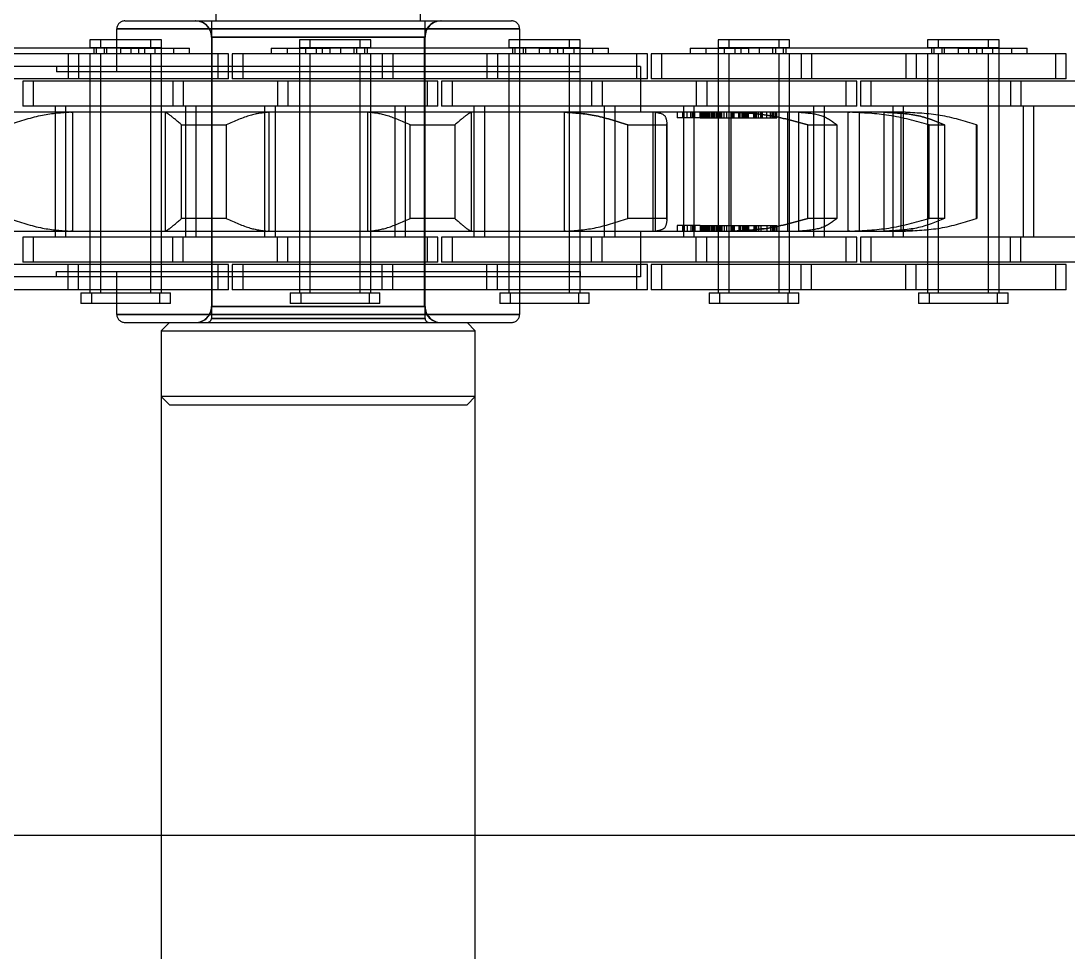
# Model space of a CAD drawing. Header units: metres. Extents: x 0 to 21025, y 0 to 14850.
# Drawn here: x 4855 to 4918.5, y 9254.1 to 9310.5 of the extents above; entities that cross this region are included whole.
import ezdxf

# ---------------------------------------------------------------- set-up
doc = ezdxf.new("R2010")
doc.units = ezdxf.units.M
doc.header["$LTSCALE"] = 25
doc.linetypes.add('HIDDEN2', pattern=[4.7625, 3.175, -1.5875])
doc.layers.add('SL4', color=4, linetype='Continuous')
doc.layers.add('ST1', color=7, linetype='HIDDEN2')

msp = doc.modelspace()

# ---------------------------------------------------------------- linework, layer by layer
at = {"layer": 'SL4'}
for p, q in [((4210.539, 9261.149), (5535.514, 9261.149)), ((4863.502, 9261.149), (4863.502, 9121.619)), ((4882.552, 9121.619), (4882.552, 9261.149))]:
    msp.add_line(p, q, dxfattribs=at)
at = {"layer": 'ST1'}
for p, q in [((4866.827, 9311.629), (4866.827, 9310.529)), ((4879.227, 9310.529), (4879.227, 9311.629)), ((4861.3, 9310.529), (4884.753, 9310.529)), ((4866.552, 9310.529), (4866.552, 9292.489)), ((4879.502, 9292.489), (4879.502, 9310.529)), ((4860.812, 9310.04), (4885.242, 9310.04)), ((4860.812, 9307.44), (4860.812, 9310.04)), ((4885.242, 9310.04), (4860.812, 9310.04)), ((4860.812, 9310.04), (4885.242, 9310.04)), ((4885.242, 9310.04), (4860.812, 9310.04)), ((4885.242, 9310.04), (4885.242, 9307.44)), ((4862.874, 9309.384), (4859.184, 9309.384)), ((4859.184, 9309.384), (4859.184, 9308.91)), ((4859.823, 9309.384), (4859.823, 9308.91)), ((4863.513, 9309.384), (4862.874, 9309.384)), ((4862.874, 9308.91), (4862.874, 9309.384)), ((4863.513, 9308.91), (4863.513, 9309.384)), ((4866.552, 9309.551), (4866.552, 9293.216)), ((4879.477, 9309.551), (4866.576, 9309.551)), ((4866.576, 9309.551), (4866.576, 9293.216)), ((4866.576, 9309.551), (4879.477, 9309.551)), ((4879.477, 9309.551), (4866.576, 9309.551)), ((4866.576, 9309.551), (4879.477, 9309.551)), ((4875.574, 9309.384), (4871.884, 9309.384)), ((4871.884, 9309.384), (4871.884, 9308.91)), ((4872.523, 9309.384), (4872.523, 9308.91)), ((4876.213, 9309.384), (4875.574, 9309.384)), ((4875.574, 9308.91), (4875.574, 9309.384)), ((4876.213, 9308.91), (4876.213, 9309.384)), ((4879.477, 9293.216), (4879.477, 9309.551)), ((4879.502, 9293.216), (4879.502, 9309.551)), ((4888.274, 9309.384), (4884.584, 9309.384)), ((4884.584, 9309.384), (4884.584, 9308.91)), ((4885.223, 9309.384), (4885.223, 9308.91)), ((4888.913, 9309.384), (4888.274, 9309.384)), ((4888.274, 9308.91), (4888.274, 9309.384)), ((4888.913, 9308.91), (4888.913, 9309.384)), ((4900.974, 9309.384), (4897.284, 9309.384)), ((4897.284, 9309.384), (4897.284, 9308.91)), ((4897.923, 9309.384), (4897.923, 9308.91)), ((4901.613, 9309.384), (4900.974, 9309.384)), ((4900.974, 9308.91), (4900.974, 9309.384)), ((4901.613, 9308.91), (4901.613, 9309.384)), ((4913.674, 9309.384), (4909.984, 9309.384)), ((4909.984, 9309.384), (4909.984, 9308.91)), ((4910.623, 9309.384), (4910.623, 9308.91)), ((4914.313, 9309.384), (4913.674, 9309.384)), ((4913.674, 9308.91), (4913.674, 9309.384)), ((4914.313, 9308.91), (4914.313, 9309.384)), ((4861.029, 9308.873), (4848.329, 9308.873)), ((4857.854, 9308.541), (4851.504, 9308.541)), ((4857.854, 9308.541), (4857.854, 9307.021)), ((4866.949, 9308.541), (4857.854, 9308.541)), ((4858.493, 9308.541), (4858.493, 9307.021)), ((4859.184, 9308.91), (4862.874, 9308.91)), ((4859.184, 9308.541), (4859.184, 9307.021)), ((4859.184, 9308.541), (4859.184, 9294.042)), ((4859.41, 9308.873), (4859.41, 9308.541)), ((4859.553, 9308.91), (4859.553, 9308.541)), ((4859.823, 9308.541), (4859.823, 9307.021)), ((4859.823, 9308.541), (4859.823, 9294.042)), ((4860.049, 9308.873), (4860.049, 9308.541)), ((4860.192, 9308.91), (4860.192, 9308.541)), ((4861.029, 9308.873), (4861.029, 9308.541)), ((4861.029, 9308.873), (4864.26, 9308.873)), ((4861.668, 9308.873), (4861.668, 9308.541)), ((4862.136, 9308.873), (4862.136, 9308.541)), ((4862.505, 9308.541), (4862.505, 9308.91)), ((4862.874, 9308.91), (4863.513, 9308.91)), ((4862.874, 9307.021), (4862.874, 9308.541)), ((4862.874, 9294.042), (4862.874, 9308.541)), ((4863.144, 9308.541), (4863.144, 9308.91)), ((4863.513, 9307.021), (4863.513, 9308.873)), ((4863.513, 9294.042), (4863.513, 9308.541)), ((4864.26, 9308.873), (4865.22, 9308.873)), ((4864.26, 9308.873), (4864.26, 9308.541)), ((4865.22, 9308.541), (4865.22, 9308.873)), ((4867.588, 9308.541), (4866.949, 9308.541)), ((4866.949, 9307.021), (4866.949, 9308.541)), ((4867.588, 9307.021), (4867.588, 9308.541)), ((4876.904, 9308.541), (4867.809, 9308.541)), ((4867.809, 9308.541), (4867.809, 9307.021)), ((4868.448, 9308.541), (4868.448, 9307.021)), ((4870.177, 9308.873), (4873.729, 9308.873)), ((4870.177, 9308.873), (4870.177, 9308.541)), ((4871.137, 9308.873), (4871.137, 9308.541)), ((4871.884, 9308.91), (4875.574, 9308.91)), ((4871.884, 9308.873), (4871.884, 9307.021)), ((4871.884, 9308.541), (4871.884, 9294.042)), ((4872.253, 9308.91), (4872.253, 9308.541)), ((4872.523, 9308.541), (4872.523, 9307.021)), ((4872.523, 9308.541), (4872.523, 9294.042)), ((4872.892, 9308.91), (4872.892, 9308.541)), ((4873.261, 9308.873), (4873.261, 9308.541)), ((4873.729, 9308.873), (4873.729, 9308.541)), ((4886.429, 9308.873), (4873.729, 9308.873)), ((4874.368, 9308.873), (4874.368, 9308.541)), ((4875.205, 9308.541), (4875.205, 9308.91)), ((4875.348, 9308.873), (4875.348, 9308.541)), ((4875.574, 9308.91), (4876.213, 9308.91)), ((4875.574, 9307.021), (4875.574, 9308.541)), ((4875.574, 9294.042), (4875.574, 9308.541)), ((4875.844, 9308.541), (4875.844, 9308.91)), ((4875.987, 9308.873), (4875.987, 9308.541)), ((4876.213, 9307.021), (4876.213, 9308.541)), ((4876.213, 9294.042), (4876.213, 9308.541)), ((4876.904, 9308.541), (4876.904, 9307.021)), ((4883.254, 9308.541), (4876.904, 9308.541)), ((4877.543, 9308.541), (4877.543, 9307.021)), ((4883.254, 9308.541), (4883.254, 9307.021)), ((4892.349, 9308.541), (4883.254, 9308.541)), ((4883.893, 9308.541), (4883.893, 9307.021)), ((4884.584, 9308.91), (4888.274, 9308.91)), ((4884.584, 9308.541), (4884.584, 9307.021)), ((4884.584, 9308.541), (4884.584, 9294.042)), ((4884.81, 9308.873), (4884.81, 9308.541)), ((4884.953, 9308.91), (4884.953, 9308.541)), ((4885.223, 9308.541), (4885.223, 9307.021)), ((4885.223, 9308.541), (4885.223, 9294.042)), ((4885.449, 9308.873), (4885.449, 9308.541)), ((4885.592, 9308.91), (4885.592, 9308.541)), ((4886.429, 9308.873), (4886.429, 9308.541)), ((4886.429, 9308.873), (4889.66, 9308.873)), ((4887.068, 9308.873), (4887.068, 9308.541)), ((4887.536, 9308.873), (4887.536, 9308.541)), ((4887.905, 9308.541), (4887.905, 9308.91)), ((4888.274, 9308.91), (4888.913, 9308.91)), ((4888.274, 9307.021), (4888.274, 9308.541)), ((4888.274, 9294.042), (4888.274, 9308.541)), ((4888.544, 9308.541), (4888.544, 9308.91)), ((4888.913, 9307.021), (4888.913, 9308.873)), ((4888.913, 9294.042), (4888.913, 9308.541)), ((4889.66, 9308.873), (4890.62, 9308.873)), ((4889.66, 9308.873), (4889.66, 9308.541)), ((4890.62, 9308.541), (4890.62, 9308.873)), ((4892.988, 9308.541), (4892.349, 9308.541)), ((4892.349, 9307.021), (4892.349, 9308.541)), ((4892.988, 9307.021), (4892.988, 9308.541)), ((4902.304, 9308.541), (4893.209, 9308.541)), ((4893.209, 9308.541), (4893.209, 9307.021)), ((4893.848, 9308.541), (4893.848, 9307.021)), ((4895.577, 9308.873), (4899.129, 9308.873)), ((4895.577, 9308.873), (4895.577, 9308.541)), ((4896.537, 9308.873), (4896.537, 9308.541)), ((4897.284, 9308.91), (4900.974, 9308.91)), ((4897.284, 9308.873), (4897.284, 9307.021)), ((4897.284, 9308.541), (4897.284, 9294.042)), ((4897.653, 9308.91), (4897.653, 9308.541)), ((4897.923, 9308.541), (4897.923, 9307.021)), ((4897.923, 9308.541), (4897.923, 9294.042)), ((4898.292, 9308.91), (4898.292, 9308.541)), ((4898.661, 9308.873), (4898.661, 9308.541)), ((4899.129, 9308.873), (4899.129, 9308.541)), ((4911.829, 9308.873), (4899.129, 9308.873)), ((4899.768, 9308.873), (4899.768, 9308.541)), ((4900.605, 9308.541), (4900.605, 9308.91)), ((4900.748, 9308.873), (4900.748, 9308.541)), ((4900.974, 9308.91), (4901.613, 9308.91)), ((4900.974, 9307.021), (4900.974, 9308.541)), ((4900.974, 9294.042), (4900.974, 9308.541)), ((4901.244, 9308.541), (4901.244, 9308.91)), ((4901.387, 9308.873), (4901.387, 9308.541)), ((4901.613, 9307.021), (4901.613, 9308.541)), ((4901.613, 9294.042), (4901.613, 9308.541)), ((4902.304, 9308.541), (4902.304, 9307.021)), ((4908.654, 9308.541), (4902.304, 9308.541)), ((4902.943, 9308.541), (4902.943, 9307.021)), ((4908.654, 9308.541), (4908.654, 9307.021)), ((4917.749, 9308.541), (4908.654, 9308.541)), ((4909.293, 9308.541), (4909.293, 9307.021)), ((4909.984, 9308.91), (4913.674, 9308.91)), ((4909.984, 9308.541), (4909.984, 9307.021)), ((4909.984, 9308.541), (4909.984, 9294.042)), ((4910.21, 9308.873), (4910.21, 9308.541)), ((4910.353, 9308.91), (4910.353, 9308.541)), ((4910.623, 9308.541), (4910.623, 9307.021)), ((4910.623, 9308.541), (4910.623, 9294.042)), ((4910.849, 9308.873), (4910.849, 9308.541)), ((4910.992, 9308.91), (4910.992, 9308.541)), ((4911.829, 9308.873), (4911.829, 9308.541)), ((4911.829, 9308.873), (4915.06, 9308.873)), ((4912.468, 9308.873), (4912.468, 9308.541)), ((4912.936, 9308.873), (4912.936, 9308.541)), ((4913.305, 9308.541), (4913.305, 9308.91)), ((4913.674, 9308.91), (4914.313, 9308.91)), ((4913.674, 9307.021), (4913.674, 9308.541)), ((4913.674, 9294.042), (4913.674, 9308.541)), ((4913.944, 9308.541), (4913.944, 9308.91)), ((4914.313, 9307.021), (4914.313, 9308.873)), ((4914.313, 9294.042), (4914.313, 9308.541)), ((4915.06, 9308.873), (4916.02, 9308.873)), ((4915.06, 9308.873), (4915.06, 9308.541)), ((4916.02, 9308.541), (4916.02, 9308.873)), ((4918.388, 9308.541), (4917.749, 9308.541)), ((4917.749, 9307.021), (4917.749, 9308.541)), ((4918.388, 9307.021), (4918.388, 9308.541)), ((4892.571, 9307.759), (4853.483, 9307.759)), ((4857.147, 9307.759), (4857.147, 9307.44)), ((4888.906, 9307.44), (4857.147, 9307.44)), ((4888.906, 9307.44), (4888.906, 9307.759)), ((4892.571, 9307.759), (4892.571, 9304.989)), ((4857.854, 9307.021), (4851.504, 9307.021)), ((4864.204, 9306.869), (4855.109, 9306.869)), ((4855.109, 9306.869), (4855.109, 9305.349)), ((4855.748, 9306.869), (4855.748, 9305.349)), ((4866.949, 9307.021), (4857.854, 9307.021)), ((4859.184, 9306.869), (4859.184, 9305.349)), ((4859.823, 9306.869), (4859.823, 9305.349)), ((4862.874, 9305.349), (4862.874, 9306.869)), ((4863.513, 9305.349), (4863.513, 9306.869)), ((4864.204, 9306.869), (4864.204, 9305.349)), ((4870.554, 9306.869), (4864.204, 9306.869)), ((4864.843, 9306.869), (4864.843, 9305.349)), ((4867.588, 9307.021), (4866.949, 9307.021)), ((4876.904, 9307.021), (4867.809, 9307.021)), ((4870.554, 9306.869), (4870.554, 9305.349)), ((4879.649, 9306.869), (4870.554, 9306.869)), ((4871.193, 9306.869), (4871.193, 9305.349)), ((4871.884, 9306.869), (4871.884, 9305.349)), ((4872.523, 9306.869), (4872.523, 9305.349)), ((4875.574, 9305.349), (4875.574, 9306.869)), ((4876.213, 9305.349), (4876.213, 9306.869)), ((4883.254, 9307.021), (4876.904, 9307.021)), ((4880.288, 9306.869), (4879.649, 9306.869)), ((4879.649, 9305.349), (4879.649, 9306.869)), ((4880.288, 9305.349), (4880.288, 9306.869)), ((4889.604, 9306.869), (4880.509, 9306.869)), ((4880.509, 9306.869), (4880.509, 9305.349)), ((4881.148, 9306.869), (4881.148, 9305.349)), ((4892.349, 9307.021), (4883.254, 9307.021)), ((4884.584, 9306.869), (4884.584, 9305.349)), ((4885.223, 9306.869), (4885.223, 9305.349)), ((4888.274, 9305.349), (4888.274, 9306.869)), ((4888.913, 9305.349), (4888.913, 9306.869)), ((4889.604, 9306.869), (4889.604, 9305.349)), ((4895.954, 9306.869), (4889.604, 9306.869)), ((4890.243, 9306.869), (4890.243, 9305.349)), ((4892.988, 9307.021), (4892.349, 9307.021)), ((4902.304, 9307.021), (4893.209, 9307.021)), ((4895.954, 9306.869), (4895.954, 9305.349)), ((4905.049, 9306.869), (4895.954, 9306.869)), ((4896.593, 9306.869), (4896.593, 9305.349)), ((4897.284, 9306.869), (4897.284, 9305.349)), ((4897.923, 9306.869), (4897.923, 9305.349)), ((4900.974, 9305.349), (4900.974, 9306.869)), ((4901.613, 9305.349), (4901.613, 9306.869)), ((4908.654, 9307.021), (4902.304, 9307.021)), ((4905.688, 9306.869), (4905.049, 9306.869)), ((4905.049, 9305.349), (4905.049, 9306.869)), ((4905.688, 9305.349), (4905.688, 9306.869)), ((4915.004, 9306.869), (4905.909, 9306.869)), ((4905.909, 9306.869), (4905.909, 9305.349)), ((4906.548, 9306.869), (4906.548, 9305.349)), ((4917.749, 9307.021), (4908.654, 9307.021)), ((4909.984, 9306.869), (4909.984, 9305.349)), ((4910.623, 9306.869), (4910.623, 9305.349)), ((4913.674, 9305.349), (4913.674, 9306.869)), ((4914.313, 9305.349), (4914.313, 9306.869)), ((4915.004, 9306.869), (4915.004, 9305.349)), ((4921.354, 9306.869), (4915.004, 9306.869)), ((4915.643, 9306.869), (4915.643, 9305.349)), ((4918.388, 9307.021), (4917.749, 9307.021)), ((4864.204, 9305.349), (4855.109, 9305.349)), ((4857.069, 9305.349), (4857.069, 9297.419)), ((4857.708, 9305.349), (4857.708, 9297.419)), ((4859.184, 9305.349), (4859.184, 9297.419)), ((4859.823, 9305.349), (4859.823, 9297.419)), ((4862.874, 9297.419), (4862.874, 9305.349)), ((4863.513, 9297.419), (4863.513, 9305.349)), ((4870.554, 9305.349), (4864.204, 9305.349)), ((4864.989, 9297.419), (4864.989, 9305.349)), ((4865.628, 9297.419), (4865.628, 9305.349)), ((4869.769, 9305.349), (4869.769, 9297.419)), ((4870.408, 9305.349), (4870.408, 9297.419)), ((4879.649, 9305.349), (4870.554, 9305.349)), ((4871.884, 9305.349), (4871.884, 9297.419)), ((4872.523, 9305.349), (4872.523, 9297.419)), ((4875.574, 9297.419), (4875.574, 9305.349)), ((4876.213, 9297.419), (4876.213, 9305.349)), ((4877.689, 9297.419), (4877.689, 9305.349)), ((4878.328, 9297.419), (4878.328, 9305.349)), ((4880.288, 9305.349), (4879.649, 9305.349)), ((4889.604, 9305.349), (4880.509, 9305.349)), ((4882.469, 9305.349), (4882.469, 9297.419)), ((4883.108, 9305.349), (4883.108, 9297.419)), ((4884.584, 9305.349), (4884.584, 9297.419)), ((4885.223, 9305.349), (4885.223, 9297.419)), ((4888.274, 9297.419), (4888.274, 9305.349)), ((4888.913, 9297.419), (4888.913, 9305.349)), ((4895.954, 9305.349), (4889.604, 9305.349)), ((4890.389, 9297.419), (4890.389, 9305.349)), ((4891.028, 9297.419), (4891.028, 9305.349)), ((4895.169, 9305.349), (4895.169, 9297.419)), ((4895.808, 9305.349), (4895.808, 9297.419)), ((4905.049, 9305.349), (4895.954, 9305.349)), ((4897.284, 9305.349), (4897.284, 9297.419)), ((4897.923, 9305.349), (4897.923, 9297.419)), ((4900.974, 9297.419), (4900.974, 9305.349)), ((4901.613, 9297.419), (4901.613, 9305.349)), ((4903.089, 9297.419), (4903.089, 9305.349)), ((4903.728, 9297.419), (4903.728, 9305.349)), ((4905.688, 9305.349), (4905.049, 9305.349)), ((4915.004, 9305.349), (4905.909, 9305.349)), ((4907.869, 9305.349), (4907.869, 9297.419)), ((4908.508, 9305.349), (4908.508, 9297.419)), ((4909.984, 9305.349), (4909.984, 9297.419)), ((4910.623, 9305.349), (4910.623, 9297.419)), ((4913.674, 9297.419), (4913.674, 9305.349)), ((4914.313, 9297.419), (4914.313, 9305.349)), ((4921.354, 9305.349), (4915.004, 9305.349)), ((4915.789, 9297.419), (4915.789, 9305.349)), ((4916.428, 9297.419), (4916.428, 9305.349)), ((4858.034, 9304.989), (4852.553, 9304.989)), ((4858.122, 9304.989), (4858.034, 9304.989)), ((4858.034, 9304.989), (4858.122, 9304.989)), ((4858.122, 9304.989), (4858.122, 9297.779)), ((4863.745, 9304.989), (4858.122, 9304.989)), ((4863.745, 9304.989), (4863.745, 9297.779)), ((4863.751, 9304.989), (4863.745, 9304.989)), ((4863.745, 9304.989), (4863.751, 9304.989)), ((4869.985, 9304.989), (4863.751, 9304.989)), ((4870.035, 9304.989), (4869.985, 9304.989)), ((4869.985, 9304.989), (4870.035, 9304.989)), ((4870.035, 9304.989), (4870.035, 9297.779)), ((4876.018, 9304.989), (4870.035, 9304.989)), ((4876.018, 9304.989), (4876.018, 9297.779)), ((4876.069, 9304.989), (4876.018, 9304.989)), ((4876.018, 9304.989), (4876.069, 9304.989)), ((4876.069, 9304.989), (4876.018, 9304.989)), ((4882.302, 9304.989), (4876.069, 9304.989)), ((4882.308, 9304.989), (4882.302, 9304.989)), ((4882.302, 9304.989), (4882.308, 9304.989)), ((4882.308, 9304.989), (4882.302, 9304.989)), ((4882.308, 9304.989), (4882.308, 9297.779)), ((4887.931, 9304.989), (4882.308, 9304.989)), ((4887.931, 9304.989), (4887.931, 9297.779)), ((4888.019, 9304.989), (4887.931, 9304.989)), ((4887.931, 9304.989), (4888.019, 9304.989)), ((4888.019, 9304.989), (4887.931, 9304.989)), ((4893.501, 9304.989), (4888.019, 9304.989)), ((4893.312, 9304.989), (4893.312, 9297.779)), ((4893.462, 9304.989), (4893.462, 9297.779)), ((4898.046, 9304.989), (4893.501, 9304.989)), ((4894.788, 9304.989), (4894.788, 9304.654)), ((4895.627, 9304.654), (4894.788, 9304.654)), ((4895.123, 9304.989), (4895.123, 9304.654)), ((4895.225, 9304.654), (4895.225, 9304.989)), ((4895.396, 9304.654), (4895.396, 9304.989)), ((4895.627, 9304.654), (4895.627, 9304.989)), ((4895.78, 9304.654), (4895.627, 9304.654)), ((4895.731, 9304.654), (4895.731, 9304.989)), ((4895.78, 9304.654), (4895.78, 9304.989)), ((4896.194, 9304.654), (4895.78, 9304.654)), ((4895.872, 9304.654), (4895.872, 9304.989)), ((4896.194, 9304.654), (4896.194, 9304.989)), ((4896.194, 9304.654), (4898.624, 9304.654)), ((4896.253, 9304.989), (4896.253, 9304.654)), ((4896.254, 9304.654), (4896.254, 9304.989)), ((4896.305, 9304.654), (4896.305, 9304.989)), ((4896.318, 9304.654), (4896.318, 9304.989)), ((4896.319, 9304.654), (4896.319, 9304.989)), ((4896.376, 9304.654), (4896.376, 9304.989)), ((4896.452, 9304.654), (4896.452, 9304.989)), ((4896.461, 9304.654), (4896.461, 9304.989)), ((4896.492, 9304.654), (4896.492, 9304.989)), ((4896.566, 9304.989), (4896.566, 9304.654)), ((4896.569, 9304.654), (4896.569, 9304.989)), ((4896.577, 9304.654), (4896.577, 9304.989)), ((4896.59, 9304.654), (4896.59, 9304.989)), ((4896.683, 9304.654), (4896.683, 9304.989)), ((4896.703, 9304.654), (4896.703, 9304.989)), ((4896.71, 9304.654), (4896.71, 9304.989)), ((4896.779, 9304.654), (4896.779, 9304.989)), ((4896.872, 9304.654), (4896.872, 9304.989)), ((4896.956, 9304.654), (4896.956, 9304.989)), ((4897.036, 9304.654), (4897.036, 9304.989)), ((4897.084, 9304.654), (4897.084, 9304.989)), ((4897.188, 9304.654), (4897.188, 9304.989)), ((4897.22, 9304.654), (4897.22, 9304.989)), ((4897.223, 9304.654), (4897.223, 9304.989)), ((4897.256, 9304.654), (4897.256, 9304.989)), ((4897.295, 9304.654), (4897.295, 9304.989)), ((4897.329, 9304.654), (4897.329, 9304.989)), ((4897.332, 9304.654), (4897.332, 9304.989)), ((4897.358, 9304.654), (4897.358, 9304.989)), ((4897.362, 9304.654), (4897.362, 9304.989)), ((4897.45, 9304.654), (4897.45, 9304.989)), ((4897.463, 9304.654), (4897.463, 9304.989)), ((4897.48, 9304.654), (4897.48, 9304.989)), ((4897.499, 9304.654), (4897.499, 9304.989)), ((4897.507, 9304.654), (4897.507, 9304.989)), ((4897.64, 9304.654), (4897.64, 9304.989)), ((4897.8, 9304.654), (4897.8, 9304.989)), ((4898.046, 9304.989), (4898.046, 9297.779)), ((4898.161, 9304.989), (4898.046, 9304.989)), ((4898.046, 9304.989), (4898.161, 9304.989)), ((4898.046, 9304.989), (4898.161, 9304.989)), ((4898.161, 9304.989), (4898.046, 9304.989)), ((4898.134, 9304.654), (4898.134, 9304.989)), ((4902.23, 9304.989), (4898.161, 9304.989)), ((4898.183, 9304.654), (4898.183, 9304.989)), ((4898.244, 9304.654), (4898.244, 9304.989)), ((4898.543, 9304.654), (4898.543, 9304.989)), ((4898.584, 9304.654), (4898.584, 9304.989)), ((4898.605, 9304.654), (4898.605, 9304.989)), ((4898.624, 9304.654), (4898.624, 9304.989)), ((4898.624, 9304.654), (4899.014, 9304.654)), ((4898.733, 9304.654), (4898.733, 9304.989)), ((4898.779, 9304.654), (4898.779, 9304.989)), ((4898.86, 9304.654), (4898.86, 9304.989)), ((4898.914, 9304.654), (4898.914, 9304.989)), ((4898.968, 9304.654), (4898.968, 9304.989)), ((4898.986, 9304.654), (4898.986, 9304.989)), ((4899.007, 9304.654), (4899.007, 9304.989)), ((4899.014, 9304.654), (4899.014, 9304.989)), ((4899.014, 9304.654), (4899.861, 9304.654)), ((4899.086, 9304.654), (4899.086, 9304.989)), ((4899.11, 9304.654), (4899.11, 9304.989)), ((4899.445, 9304.654), (4899.445, 9304.989)), ((4899.471, 9304.654), (4899.471, 9304.989)), ((4899.518, 9304.654), (4899.518, 9304.989)), ((4899.555, 9304.654), (4899.555, 9304.989)), ((4899.603, 9304.654), (4899.603, 9304.989)), ((4899.725, 9304.654), (4899.725, 9304.989)), ((4899.861, 9304.654), (4899.861, 9304.989)), ((4899.861, 9304.654), (4900.144, 9304.654)), ((4899.957, 9304.654), (4899.957, 9304.989)), ((4899.978, 9304.654), (4899.978, 9304.989)), ((4900.144, 9304.654), (4900.228, 9304.654)), ((4900.228, 9304.654), (4900.228, 9304.989)), ((4900.228, 9304.654), (4900.552, 9304.654)), ((4900.462, 9304.654), (4900.462, 9304.989)), ((4900.552, 9304.654), (4900.552, 9304.989)), ((4900.552, 9304.654), (4900.588, 9304.654)), ((4900.588, 9304.654), (4900.588, 9304.989)), ((4900.588, 9304.654), (4900.796, 9304.654)), ((4900.631, 9304.654), (4900.631, 9304.989)), ((4900.668, 9304.654), (4900.668, 9304.989)), ((4900.786, 9304.654), (4900.786, 9304.989)), ((4900.796, 9304.654), (4900.796, 9304.989)), ((4900.796, 9304.654), (4900.831, 9304.654)), ((4900.816, 9304.654), (4900.816, 9304.989)), ((4900.831, 9304.654), (4900.831, 9304.989)), ((4901.482, 9304.989), (4901.482, 9297.779)), ((4902.152, 9304.989), (4902.152, 9297.779)), ((4902.23, 9304.989), (4902.152, 9304.989)), ((4902.152, 9304.989), (4902.23, 9304.989)), ((4905.143, 9304.989), (4902.23, 9304.989)), ((4905.143, 9304.989), (4905.143, 9297.779)), ((4905.272, 9304.989), (4905.143, 9304.989)), ((4905.143, 9304.989), (4905.272, 9304.989)), ((4905.143, 9304.989), (4905.272, 9304.989)), ((4905.272, 9304.989), (4905.143, 9304.989)), ((4907.437, 9304.989), (4905.272, 9304.989)), ((4905.829, 9304.989), (4905.829, 9297.779)), ((4907.328, 9304.989), (4907.328, 9297.779)), ((4907.437, 9304.989), (4907.328, 9304.989)), ((4907.328, 9304.989), (4907.437, 9304.989)), ((4908.367, 9304.989), (4907.437, 9304.989)), ((4908.367, 9304.989), (4908.367, 9297.779)), ((4908.493, 9304.989), (4908.367, 9304.989)), ((4908.367, 9304.989), (4908.493, 9304.989)), ((4908.367, 9304.989), (4908.493, 9304.989)), ((4908.493, 9304.989), (4908.367, 9304.989)), ((4908.634, 9304.989), (4908.493, 9304.989)), ((4864.745, 9304.227), (4867.446, 9304.227)), ((4864.745, 9298.541), (4864.745, 9304.227)), ((4867.446, 9304.227), (4867.446, 9298.541)), ((4878.607, 9304.227), (4881.309, 9304.227)), ((4878.607, 9298.541), (4878.607, 9304.227)), ((4881.309, 9304.227), (4881.309, 9298.541)), ((4891.797, 9304.227), (4894.173, 9304.227)), ((4891.797, 9298.541), (4891.797, 9304.227)), ((4894.173, 9304.227), (4894.173, 9298.541)), ((4894.175, 9298.483), (4894.175, 9304.284)), ((4894.175, 9304.284), (4894.175, 9304.284)), ((4902.723, 9304.227), (4904.486, 9304.227)), ((4902.723, 9298.541), (4902.723, 9304.227)), ((4904.486, 9304.227), (4904.486, 9298.541)), ((4910.067, 9304.227), (4911.005, 9304.227)), ((4910.067, 9298.541), (4910.067, 9304.227)), ((4911.005, 9304.227), (4911.005, 9298.541)), ((4912.943, 9304.227), (4912.967, 9304.227)), ((4912.943, 9298.541), (4912.943, 9304.227)), ((4912.967, 9304.227), (4912.967, 9298.541)), ((4867.446, 9298.541), (4864.745, 9298.541)), ((4881.309, 9298.541), (4878.607, 9298.541)), ((4894.173, 9298.541), (4891.797, 9298.541)), ((4894.175, 9298.483), (4894.175, 9298.483)), ((4904.486, 9298.541), (4902.723, 9298.541)), ((4911.005, 9298.541), (4910.067, 9298.541)), ((4912.967, 9298.541), (4912.943, 9298.541)), ((4852.553, 9297.779), (4858.034, 9297.779)), ((4858.034, 9297.779), (4858.122, 9297.779)), ((4858.122, 9297.779), (4858.034, 9297.779)), ((4858.122, 9297.779), (4863.745, 9297.779)), ((4863.745, 9297.779), (4863.751, 9297.779)), ((4863.751, 9297.779), (4863.745, 9297.779)), ((4863.751, 9297.779), (4869.985, 9297.779)), ((4869.985, 9297.779), (4870.035, 9297.779)), ((4870.035, 9297.779), (4869.985, 9297.779)), ((4870.035, 9297.779), (4876.018, 9297.779)), ((4876.018, 9297.779), (4876.069, 9297.779)), ((4876.069, 9297.779), (4876.018, 9297.779)), ((4876.069, 9297.779), (4882.302, 9297.779)), ((4882.302, 9297.779), (4882.308, 9297.779)), ((4882.308, 9297.779), (4882.302, 9297.779)), ((4882.308, 9297.779), (4887.931, 9297.779)), ((4887.931, 9297.779), (4888.019, 9297.779)), ((4888.019, 9297.779), (4887.931, 9297.779)), ((4888.019, 9297.779), (4893.501, 9297.779)), ((4892.571, 9297.779), (4892.571, 9295.009)), ((4893.501, 9297.779), (4898.046, 9297.779)), ((4895.627, 9298.113), (4894.788, 9298.113)), ((4894.788, 9298.113), (4894.788, 9297.779)), ((4895.123, 9298.113), (4895.123, 9297.779)), ((4895.225, 9298.113), (4895.225, 9297.779)), ((4895.396, 9298.113), (4895.396, 9297.779)), ((4895.78, 9298.113), (4895.627, 9298.113)), ((4895.627, 9298.113), (4895.627, 9297.779)), ((4895.731, 9298.113), (4895.731, 9297.779)), ((4896.194, 9298.113), (4895.78, 9298.113)), ((4895.78, 9298.113), (4895.78, 9297.779)), ((4895.872, 9298.113), (4895.872, 9297.779)), ((4896.194, 9298.113), (4898.624, 9298.113)), ((4896.194, 9298.113), (4896.194, 9297.779)), ((4896.253, 9298.113), (4896.253, 9297.779)), ((4896.254, 9298.113), (4896.254, 9297.779)), ((4896.305, 9298.113), (4896.305, 9297.779)), ((4896.318, 9298.113), (4896.318, 9297.779)), ((4896.319, 9298.113), (4896.319, 9297.779)), ((4896.376, 9298.113), (4896.376, 9297.779)), ((4896.452, 9298.113), (4896.452, 9297.779)), ((4896.461, 9298.113), (4896.461, 9297.779)), ((4896.492, 9298.113), (4896.492, 9297.779)), ((4896.566, 9298.113), (4896.566, 9297.779)), ((4896.569, 9298.113), (4896.569, 9297.779)), ((4896.577, 9298.113), (4896.577, 9297.779)), ((4896.59, 9298.113), (4896.59, 9297.779)), ((4896.683, 9298.113), (4896.683, 9297.779)), ((4896.703, 9298.113), (4896.703, 9297.779)), ((4896.71, 9298.113), (4896.71, 9297.779)), ((4896.779, 9298.113), (4896.779, 9297.779)), ((4896.872, 9298.113), (4896.872, 9297.779)), ((4896.956, 9298.113), (4896.956, 9297.779)), ((4897.036, 9298.113), (4897.036, 9297.779)), ((4897.084, 9298.113), (4897.084, 9297.779)), ((4897.188, 9298.113), (4897.188, 9297.779)), ((4897.22, 9298.113), (4897.22, 9297.779)), ((4897.223, 9298.113), (4897.223, 9297.779)), ((4897.256, 9298.113), (4897.256, 9297.779)), ((4897.295, 9298.113), (4897.295, 9297.779)), ((4897.329, 9298.113), (4897.329, 9297.779)), ((4897.332, 9298.113), (4897.332, 9297.779)), ((4897.358, 9298.113), (4897.358, 9297.779)), ((4897.362, 9298.113), (4897.362, 9297.779)), ((4897.45, 9298.113), (4897.45, 9297.779)), ((4897.463, 9298.113), (4897.463, 9297.779)), ((4897.48, 9298.113), (4897.48, 9297.779)), ((4897.499, 9298.113), (4897.499, 9297.779)), ((4897.507, 9298.113), (4897.507, 9297.779)), ((4897.64, 9298.113), (4897.64, 9297.779)), ((4897.8, 9297.779), (4897.8, 9298.113)), ((4898.046, 9297.779), (4898.161, 9297.779)), ((4898.161, 9297.779), (4898.046, 9297.779)), ((4898.161, 9297.779), (4898.046, 9297.779)), ((4898.134, 9297.779), (4898.134, 9298.113)), ((4898.161, 9297.779), (4902.23, 9297.779)), ((4898.183, 9298.113), (4898.183, 9297.779)), ((4898.244, 9298.113), (4898.244, 9297.779)), ((4898.543, 9298.113), (4898.543, 9297.779)), ((4898.584, 9298.113), (4898.584, 9297.779)), ((4898.605, 9298.113), (4898.605, 9297.779)), ((4898.624, 9298.113), (4899.014, 9298.113)), ((4898.624, 9298.113), (4898.624, 9297.779)), ((4898.733, 9298.113), (4898.733, 9297.779)), ((4898.779, 9298.113), (4898.779, 9297.779)), ((4898.86, 9298.113), (4898.86, 9297.779)), ((4898.914, 9298.113), (4898.914, 9297.779)), ((4898.968, 9298.113), (4898.968, 9297.779)), ((4898.986, 9298.113), (4898.986, 9297.779)), ((4899.007, 9298.113), (4899.007, 9297.779)), ((4899.014, 9298.113), (4899.861, 9298.113)), ((4899.014, 9298.113), (4899.014, 9297.779)), ((4899.086, 9298.113), (4899.086, 9297.779)), ((4899.11, 9298.113), (4899.11, 9297.779)), ((4899.445, 9298.113), (4899.445, 9297.779)), ((4899.471, 9298.113), (4899.471, 9297.779)), ((4899.518, 9298.113), (4899.518, 9297.779)), ((4899.555, 9298.113), (4899.555, 9297.779)), ((4899.603, 9298.113), (4899.603, 9297.779)), ((4899.725, 9298.113), (4899.725, 9297.779)), ((4899.861, 9298.113), (4899.861, 9297.779)), ((4899.861, 9298.113), (4900.144, 9298.113)), ((4900.144, 9298.113), (4900.228, 9298.113)), ((4900.228, 9298.113), (4900.228, 9297.779)), ((4900.228, 9298.113), (4900.552, 9298.113)), ((4900.462, 9298.113), (4900.462, 9297.779)), ((4900.552, 9298.113), (4900.552, 9297.779)), ((4900.552, 9298.113), (4900.588, 9298.113)), ((4900.588, 9298.113), (4900.588, 9297.779)), ((4900.588, 9298.113), (4900.796, 9298.113)), ((4900.631, 9298.113), (4900.631, 9297.779)), ((4900.668, 9298.113), (4900.668, 9297.779)), ((4900.786, 9298.113), (4900.786, 9297.779)), ((4900.796, 9298.113), (4900.796, 9297.779)), ((4900.796, 9298.113), (4900.831, 9298.113)), ((4900.816, 9298.113), (4900.816, 9297.779)), ((4900.831, 9298.113), (4900.831, 9297.779)), ((4902.152, 9297.779), (4902.23, 9297.779)), ((4902.23, 9297.779), (4902.152, 9297.779)), ((4902.23, 9297.779), (4905.143, 9297.779)), ((4905.143, 9297.779), (4905.272, 9297.779)), ((4905.272, 9297.779), (4905.143, 9297.779)), ((4905.272, 9297.779), (4905.143, 9297.779)), ((4905.143, 9297.779), (4905.272, 9297.779)), ((4905.272, 9297.779), (4907.437, 9297.779)), ((4907.328, 9297.779), (4907.437, 9297.779)), ((4907.437, 9297.779), (4907.328, 9297.779)), ((4907.437, 9297.779), (4908.367, 9297.779)), ((4908.367, 9297.779), (4908.493, 9297.779)), ((4908.493, 9297.779), (4908.367, 9297.779)), ((4908.493, 9297.779), (4908.367, 9297.779)), ((4908.367, 9297.779), (4908.493, 9297.779)), ((4909.108, 9297.831), (4908.493, 9297.779)), ((4908.493, 9297.779), (4908.634, 9297.779)), ((4909.114, 9297.788), (4908.634, 9297.779)), ((4864.204, 9297.419), (4855.109, 9297.419)), ((4855.109, 9297.419), (4855.109, 9295.899)), ((4855.748, 9297.419), (4855.748, 9295.899)), ((4859.184, 9297.419), (4859.184, 9295.899)), ((4859.823, 9297.419), (4859.823, 9295.899)), ((4862.874, 9295.899), (4862.874, 9297.419)), ((4863.513, 9295.899), (4863.513, 9297.419)), ((4864.204, 9295.899), (4864.204, 9297.419)), ((4870.554, 9297.419), (4864.204, 9297.419)), ((4864.843, 9295.899), (4864.843, 9297.419)), ((4870.554, 9295.899), (4870.554, 9297.419)), ((4879.649, 9297.419), (4870.554, 9297.419)), ((4871.193, 9295.899), (4871.193, 9297.419)), ((4871.884, 9297.419), (4871.884, 9295.899)), ((4872.523, 9297.419), (4872.523, 9295.899)), ((4875.574, 9295.899), (4875.574, 9297.419)), ((4876.213, 9295.899), (4876.213, 9297.419)), ((4880.288, 9297.419), (4879.649, 9297.419)), ((4879.649, 9295.899), (4879.649, 9297.419)), ((4880.288, 9295.899), (4880.288, 9297.419)), ((4889.604, 9297.419), (4880.509, 9297.419)), ((4880.509, 9297.419), (4880.509, 9295.899)), ((4881.148, 9297.419), (4881.148, 9295.899)), ((4884.584, 9297.419), (4884.584, 9295.899)), ((4885.223, 9297.419), (4885.223, 9295.899)), ((4888.274, 9295.899), (4888.274, 9297.419)), ((4888.913, 9295.899), (4888.913, 9297.419)), ((4889.604, 9295.899), (4889.604, 9297.419)), ((4895.954, 9297.419), (4889.604, 9297.419)), ((4890.243, 9295.899), (4890.243, 9297.419)), ((4895.954, 9295.899), (4895.954, 9297.419)), ((4905.049, 9297.419), (4895.954, 9297.419)), ((4896.593, 9295.899), (4896.593, 9297.419)), ((4897.284, 9297.419), (4897.284, 9295.899)), ((4897.923, 9297.419), (4897.923, 9295.899)), ((4900.974, 9295.899), (4900.974, 9297.419)), ((4901.613, 9295.899), (4901.613, 9297.419)), ((4905.688, 9297.419), (4905.049, 9297.419)), ((4905.049, 9295.899), (4905.049, 9297.419)), ((4905.688, 9295.899), (4905.688, 9297.419)), ((4915.004, 9297.419), (4905.909, 9297.419)), ((4905.909, 9297.419), (4905.909, 9295.899)), ((4906.548, 9297.419), (4906.548, 9295.899)), ((4909.984, 9297.419), (4909.984, 9295.899)), ((4910.623, 9297.419), (4910.623, 9295.899)), ((4913.674, 9295.899), (4913.674, 9297.419)), ((4914.313, 9295.899), (4914.313, 9297.419)), ((4915.004, 9295.899), (4915.004, 9297.419)), ((4921.354, 9297.419), (4915.004, 9297.419)), ((4915.643, 9295.899), (4915.643, 9297.419)), ((4864.204, 9295.899), (4855.109, 9295.899)), ((4870.554, 9295.899), (4864.204, 9295.899)), ((4879.649, 9295.899), (4870.554, 9295.899)), ((4880.288, 9295.899), (4879.649, 9295.899)), ((4889.604, 9295.899), (4880.509, 9295.899)), ((4895.954, 9295.899), (4889.604, 9295.899)), ((4905.049, 9295.899), (4895.954, 9295.899)), ((4905.688, 9295.899), (4905.049, 9295.899)), ((4915.004, 9295.899), (4905.909, 9295.899)), ((4921.354, 9295.899), (4915.004, 9295.899)), ((4857.854, 9295.747), (4851.504, 9295.747)), ((4857.147, 9295.009), (4857.147, 9295.327)), ((4857.147, 9295.327), (4888.906, 9295.327)), ((4857.854, 9294.227), (4857.854, 9295.747)), ((4866.949, 9295.747), (4857.854, 9295.747)), ((4858.493, 9294.227), (4858.493, 9295.747)), ((4859.184, 9295.747), (4859.184, 9294.227)), ((4859.823, 9295.747), (4859.823, 9294.227)), ((4860.812, 9292.727), (4860.812, 9295.327)), ((4862.874, 9294.227), (4862.874, 9295.747)), ((4863.513, 9294.227), (4863.513, 9295.747)), ((4867.588, 9295.747), (4866.949, 9295.747)), ((4866.949, 9294.227), (4866.949, 9295.747)), ((4867.588, 9294.227), (4867.588, 9295.747)), ((4876.904, 9295.747), (4867.809, 9295.747)), ((4867.809, 9295.747), (4867.809, 9294.227)), ((4868.448, 9295.747), (4868.448, 9294.227)), ((4871.884, 9295.747), (4871.884, 9294.227)), ((4872.523, 9295.747), (4872.523, 9294.227)), ((4875.574, 9294.227), (4875.574, 9295.747)), ((4876.213, 9294.227), (4876.213, 9295.747)), ((4876.904, 9294.227), (4876.904, 9295.747)), ((4883.254, 9295.747), (4876.904, 9295.747)), ((4877.543, 9294.227), (4877.543, 9295.747)), ((4883.254, 9294.227), (4883.254, 9295.747)), ((4892.349, 9295.747), (4883.254, 9295.747)), ((4883.893, 9294.227), (4883.893, 9295.747)), ((4884.584, 9295.747), (4884.584, 9294.227)), ((4885.223, 9295.747), (4885.223, 9294.227)), ((4885.242, 9295.327), (4885.242, 9292.727)), ((4888.274, 9294.227), (4888.274, 9295.747)), ((4888.906, 9295.327), (4888.906, 9295.009)), ((4888.913, 9294.227), (4888.913, 9295.747)), ((4892.988, 9295.747), (4892.349, 9295.747)), ((4892.349, 9294.227), (4892.349, 9295.747)), ((4892.988, 9294.227), (4892.988, 9295.747)), ((4902.304, 9295.747), (4893.209, 9295.747)), ((4893.209, 9295.747), (4893.209, 9294.227)), ((4893.848, 9295.747), (4893.848, 9294.227)), ((4897.284, 9295.747), (4897.284, 9294.227)), ((4897.923, 9295.747), (4897.923, 9294.227)), ((4900.974, 9294.227), (4900.974, 9295.747)), ((4901.613, 9294.227), (4901.613, 9295.747)), ((4902.304, 9294.227), (4902.304, 9295.747)), ((4908.654, 9295.747), (4902.304, 9295.747)), ((4902.943, 9294.227), (4902.943, 9295.747)), ((4908.654, 9294.227), (4908.654, 9295.747)), ((4917.749, 9295.747), (4908.654, 9295.747)), ((4909.293, 9294.227), (4909.293, 9295.747)), ((4909.984, 9295.747), (4909.984, 9294.227)), ((4910.623, 9295.747), (4910.623, 9294.227)), ((4913.674, 9294.227), (4913.674, 9295.747)), ((4914.313, 9294.227), (4914.313, 9295.747)), ((4918.388, 9295.747), (4917.749, 9295.747)), ((4917.749, 9294.227), (4917.749, 9295.747)), ((4918.388, 9294.227), (4918.388, 9295.747)), ((4892.571, 9295.009), (4853.483, 9295.009)), ((4857.854, 9294.227), (4851.504, 9294.227)), ((4866.949, 9294.227), (4857.854, 9294.227)), ((4858.63, 9294.042), (4863.427, 9294.042)), ((4858.63, 9294.042), (4858.63, 9293.384)), ((4859.27, 9294.042), (4859.27, 9293.384)), ((4863.427, 9294.042), (4864.067, 9294.042)), ((4863.427, 9293.384), (4863.427, 9294.042)), ((4864.067, 9293.384), (4864.067, 9294.042)), ((4867.588, 9294.227), (4866.949, 9294.227)), ((4876.904, 9294.227), (4867.809, 9294.227)), ((4871.33, 9294.042), (4876.127, 9294.042)), ((4871.33, 9294.042), (4871.33, 9293.384)), ((4871.97, 9294.042), (4871.97, 9293.384)), ((4876.127, 9294.042), (4876.767, 9294.042)), ((4876.127, 9293.384), (4876.127, 9294.042)), ((4876.767, 9293.384), (4876.767, 9294.042)), ((4883.254, 9294.227), (4876.904, 9294.227)), ((4892.349, 9294.227), (4883.254, 9294.227)), ((4884.03, 9294.042), (4888.827, 9294.042)), ((4884.03, 9294.042), (4884.03, 9293.384)), ((4884.67, 9294.042), (4884.67, 9293.384)), ((4888.827, 9294.042), (4889.467, 9294.042)), ((4888.827, 9293.384), (4888.827, 9294.042)), ((4889.467, 9293.384), (4889.467, 9294.042)), ((4892.988, 9294.227), (4892.349, 9294.227)), ((4902.304, 9294.227), (4893.209, 9294.227)), ((4896.73, 9294.042), (4901.527, 9294.042)), ((4896.73, 9294.042), (4896.73, 9293.384)), ((4897.369, 9294.042), (4897.369, 9293.384)), ((4901.527, 9294.042), (4902.166, 9294.042)), ((4901.527, 9293.384), (4901.527, 9294.042)), ((4902.166, 9293.384), (4902.166, 9294.042)), ((4908.654, 9294.227), (4902.304, 9294.227)), ((4917.749, 9294.227), (4908.654, 9294.227)), ((4909.43, 9294.042), (4914.227, 9294.042)), ((4909.43, 9294.042), (4909.43, 9293.384)), ((4910.069, 9294.042), (4910.069, 9293.384)), ((4914.227, 9294.042), (4914.866, 9294.042)), ((4914.227, 9293.384), (4914.227, 9294.042)), ((4914.866, 9293.384), (4914.866, 9294.042)), ((4918.388, 9294.227), (4917.749, 9294.227)), ((4863.427, 9293.384), (4858.63, 9293.384)), ((4864.067, 9293.384), (4863.427, 9293.384)), ((4876.127, 9293.384), (4871.33, 9293.384)), ((4876.767, 9293.384), (4876.127, 9293.384)), ((4888.827, 9293.384), (4884.03, 9293.384)), ((4889.467, 9293.384), (4888.827, 9293.384)), ((4901.527, 9293.384), (4896.73, 9293.384)), ((4902.166, 9293.384), (4901.527, 9293.384)), ((4914.227, 9293.384), (4909.43, 9293.384)), ((4914.866, 9293.384), (4914.227, 9293.384)), ((4860.812, 9292.727), (4885.242, 9292.727)), ((4885.242, 9292.727), (4860.812, 9292.727)), ((4860.812, 9292.727), (4885.242, 9292.727)), ((4885.242, 9292.727), (4860.812, 9292.727)), ((4879.477, 9293.216), (4866.576, 9293.216)), ((4866.576, 9293.216), (4879.477, 9293.216)), ((4879.477, 9293.216), (4866.576, 9293.216)), ((4866.576, 9293.216), (4879.477, 9293.216)), ((4861.3, 9292.239), (4884.753, 9292.239)), ((4864.002, 9292.239), (4863.502, 9291.739)), ((4879.502, 9292.489), (4866.552, 9292.489)), ((4866.552, 9292.489), (4879.502, 9292.489)), ((4882.552, 9291.739), (4882.052, 9292.239)), ((4863.502, 9291.739), (4882.552, 9291.739)), ((4863.502, 9291.739), (4863.502, 9287.739)), ((4882.552, 9287.739), (4882.552, 9291.739)), ((4882.552, 9287.739), (4863.502, 9287.739)), ((4863.502, 9287.739), (4864.002, 9287.239)), ((4863.502, 9287.739), (4863.502, 9261.149)), ((4882.052, 9287.239), (4882.552, 9287.739)), ((4882.552, 9261.149), (4882.552, 9287.739)), ((4864.002, 9287.239), (4882.052, 9287.239))]:
    msp.add_line(p, q, dxfattribs=at)
for centre, radius, start, end in [((4861.3, 9310.04), 0.489, 90, 180), ((4865.574, 9309.551), 0.977, 0, 90), ((4865.601, 9309.553), 0.975, 359.89099, 89.89057), ((4880.452, 9309.553), 0.975, 90.10943, 180.10901), ((4880.479, 9309.551), 0.977, 90, 180), ((4884.753, 9310.04), 0.489, 0, 90), ((4861.3, 9292.727), 0.489, 180, 270), ((4865.574, 9293.216), 0.977, 270, 0), ((4865.601, 9293.214), 0.975, 270.10943, 0.10901), ((4880.452, 9293.214), 0.975, 179.89099, 269.89057), ((4880.479, 9293.216), 0.977, 180, 270), ((4884.753, 9292.727), 0.489, 270, 0), ((4866.302, 9292.489), 0.25, 270, 0), ((4879.752, 9292.489), 0.25, 180, 270)]:
    msp.add_arc(centre, radius, start, end, dxfattribs=at)
for points, knots in [([(4858.034, 9304.989), (4857.47, 9304.953), (4856.306, 9304.88), (4854.953, 9304.449), (4854.256, 9304.227)], [0, 0, 0, 0, 0.484737, 1, 1, 1, 1]), ([(4864.745, 9304.227), (4864.483, 9304.449), (4863.975, 9304.88), (4863.824, 9304.953), (4863.751, 9304.989)], [0, 0, 0, 0, 0.515254, 1, 1, 1, 1]), ([(4869.985, 9304.989), (4869.646, 9304.953), (4868.946, 9304.88), (4867.956, 9304.449), (4867.446, 9304.227)], [0, 0, 0, 0, 0.484735, 1, 1, 1, 1]), ([(4878.607, 9304.227), (4878.097, 9304.449), (4877.107, 9304.88), (4876.408, 9304.953), (4876.069, 9304.989)], [0, 0, 0, 0, 0.515257, 1, 1, 1, 1]), ([(4882.302, 9304.989), (4882.229, 9304.953), (4882.078, 9304.88), (4881.57, 9304.449), (4881.309, 9304.227)], [0, 0, 0, 0, 0.484725, 1, 1, 1, 1]), ([(4891.797, 9304.227), (4891.1, 9304.449), (4889.747, 9304.88), (4888.583, 9304.953), (4888.019, 9304.989)], [0, 0, 0, 0, 0.515263, 1, 1, 1, 1]), ([(4888.019, 9304.989), (4888.583, 9304.953), (4889.747, 9304.88), (4891.1, 9304.449), (4891.797, 9304.227)], [0, 0, 0, 0, 0.484737, 1, 1, 1, 1]), ([(4893.501, 9304.989), (4893.702, 9304.953), (4894.119, 9304.88), (4894.154, 9304.449), (4894.173, 9304.227)], [0, 0, 0, 0, 0.4847353, 1, 1, 1, 1]), ([(4902.723, 9304.227), (4901.923, 9304.449), (4900.371, 9304.88), (4898.883, 9304.953), (4898.161, 9304.989)], [0, 0, 0, 0, 0.515264, 1, 1, 1, 1]), ([(4898.161, 9304.989), (4898.883, 9304.953), (4900.371, 9304.88), (4901.923, 9304.449), (4902.723, 9304.227)], [0, 0, 0, 0, 0.484736, 1, 1, 1, 1]), ([(4902.23, 9304.989), (4902.682, 9304.953), (4903.615, 9304.88), (4904.19, 9304.449), (4904.486, 9304.227)], [0, 0, 0, 0, 0.484737, 1, 1, 1, 1]), ([(4910.067, 9304.227), (4909.261, 9304.449), (4907.696, 9304.88), (4906.063, 9304.953), (4905.272, 9304.989)], [0, 0, 0, 0, 0.515256, 1, 1, 1, 1]), ([(4907.437, 9304.989), (4908.085, 9304.953), (4909.422, 9304.88), (4910.467, 9304.449), (4911.005, 9304.227)], [0, 0, 0, 0, 0.484736, 1, 1, 1, 1]), ([(4911.005, 9304.227), (4910.467, 9304.449), (4909.422, 9304.88), (4908.085, 9304.953), (4907.437, 9304.989)], [0, 0, 0, 0, 0.515264, 1, 1, 1, 1]), ([(4912.943, 9304.227), (4912.228, 9304.449), (4910.839, 9304.88), (4909.259, 9304.953), (4908.493, 9304.989)], [0, 0, 0, 0, 0.515254, 1, 1, 1, 1]), ([(4854.256, 9298.541), (4854.953, 9298.318), (4856.306, 9297.887), (4857.47, 9297.814), (4858.034, 9297.779)], [0, 0, 0, 0, 0.515263, 1, 1, 1, 1]), ([(4863.751, 9297.779), (4863.824, 9297.814), (4863.975, 9297.887), (4864.483, 9298.318), (4864.745, 9298.541)], [0, 0, 0, 0, 0.484725, 1, 1, 1, 1]), ([(4867.446, 9298.541), (4867.956, 9298.318), (4868.946, 9297.887), (4869.646, 9297.814), (4869.985, 9297.779)], [0, 0, 0, 0, 0.515258, 1, 1, 1, 1]), ([(4876.069, 9297.779), (4876.408, 9297.814), (4877.107, 9297.887), (4878.097, 9298.318), (4878.607, 9298.541)], [0, 0, 0, 0, 0.484735, 1, 1, 1, 1]), ([(4881.309, 9298.541), (4881.57, 9298.318), (4882.078, 9297.887), (4882.229, 9297.814), (4882.302, 9297.779)], [0, 0, 0, 0, 0.515254, 1, 1, 1, 1]), ([(4888.019, 9297.779), (4888.583, 9297.814), (4889.747, 9297.887), (4891.1, 9298.318), (4891.797, 9298.541)], [0, 0, 0, 0, 0.484736, 1, 1, 1, 1]), ([(4894.173, 9298.541), (4894.154, 9298.318), (4894.119, 9297.887), (4893.702, 9297.814), (4893.501, 9297.779)], [0, 0, 0, 0, 0.51526, 1, 1, 1, 1]), ([(4898.161, 9297.779), (4898.883, 9297.814), (4900.371, 9297.887), (4901.923, 9298.318), (4902.723, 9298.541)], [0, 0, 0, 0, 0.484736, 1, 1, 1, 1]), ([(4902.723, 9298.541), (4901.923, 9298.318), (4900.371, 9297.887), (4898.883, 9297.814), (4898.161, 9297.779)], [0, 0, 0, 0, 0.515264, 1, 1, 1, 1]), ([(4904.486, 9298.541), (4904.19, 9298.318), (4903.615, 9297.887), (4902.682, 9297.814), (4902.23, 9297.779)], [0, 0, 0, 0, 0.515263, 1, 1, 1, 1]), ([(4905.272, 9297.779), (4906.063, 9297.814), (4907.696, 9297.887), (4909.26, 9298.318), (4910.067, 9298.541)], [0, 0, 0, 0, 0.484722, 1, 1, 1, 1]), ([(4911.005, 9298.541), (4910.467, 9298.318), (4909.422, 9297.887), (4908.085, 9297.814), (4907.437, 9297.779)], [0, 0, 0, 0, 0.515264, 1, 1, 1, 1]), ([(4908.493, 9297.779), (4909.259, 9297.814), (4910.839, 9297.887), (4912.228, 9298.318), (4912.943, 9298.541)], [0, 0, 0, 0, 0.4847248, 1, 1, 1, 1])]:
    msp.add_open_spline(points, degree=3, knots=knots, dxfattribs=at)

doc.saveas('drawing.dxf')
